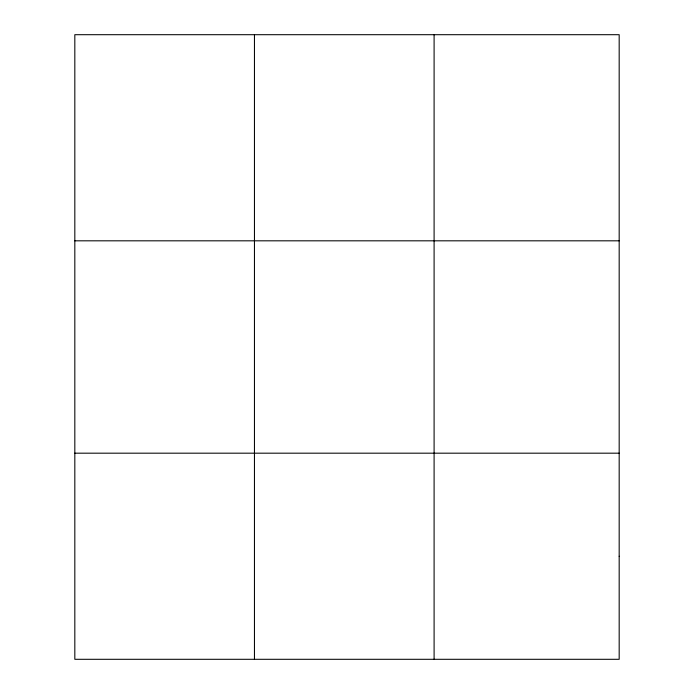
<?xml version="1.0" encoding="UTF-8"?>
<svg xmlns="http://www.w3.org/2000/svg" width="694" height="694" viewBox="0 0 694 694"><rect width="100%" height="100%" fill="white"/><g stroke="black" fill="none" stroke-linecap="round" stroke-linejoin="round"><path stroke-width="1.04" d="M254.455 659.3L254.455 34.7M434.097 659.3L434.097 34.7M74.822 240.818L619.178 240.818M74.822 453.182L619.178 453.182M619.178 556.241L619.178 659.3L74.822 659.3L74.822 34.7L619.178 34.7L619.178 556.241"/></g></svg>
